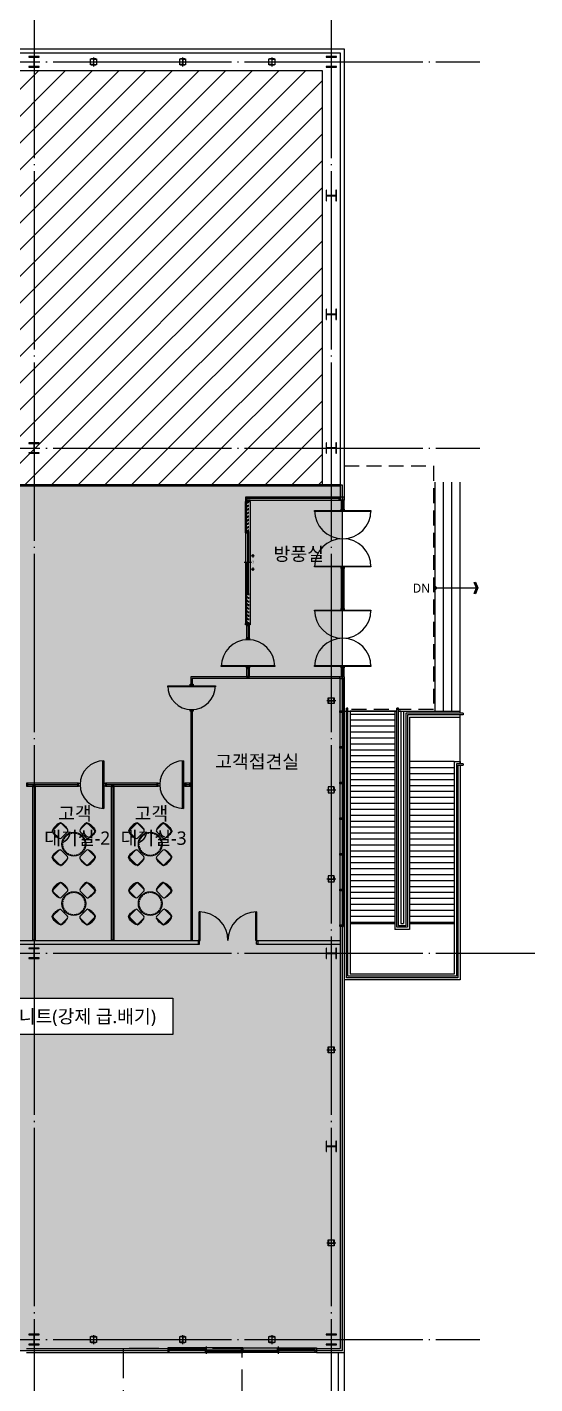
# Model space of a CAD drawing. Header units: millimetres. Extents: x -158894 to 483100, y 4200 to 114600.
# Drawn here: x 102269 to 119349, y 41408 to 87067 of the extents above; entities that cross this region are included whole.
import ezdxf
from ezdxf.enums import TextEntityAlignment as Align

# ---------------------------------------------------------------- set-up
doc = ezdxf.new("R2010")
doc.units = ezdxf.units.MM
doc.header["$LTSCALE"] = 200
for name, pattern in [('CEN-GAUN', [32.2, 30, -1, 0.2, -1]), ('DASH', [0.35, 0.25, -0.1]), ('HID2-GAUN', [3.75, 2.5, -1.25]), ('HIDDEN', [0.375, 0.25, -0.125]), ('HIDDENX2', [0.75, 0.5, -0.25]), ('XR-plan(생기품질센터)$0$A31-지상01층평면도$0$$0$HIDDEN', [2, 1, -1])]:
    doc.linetypes.add(name, pattern=pattern)
doc.layers.add('1.설비검토', color=3, linetype='Continuous', plot=False)
for name, color, linetype in [('BA', 9, 'Continuous'), ('CEN', 15, 'CEN-GAUN'), ('DOOR-OPEN', 9, 'Continuous'), ('ELE-6', 6, 'Continuous'), ('ETC', 8, 'Continuous'), ('FUR', 8, 'HIDDEN'), ('HAT', 8, 'Continuous'), ('HID', 7, 'HIDDENX2'), ('I-FUR-B', 6, 'Continuous'), ('RM', 8, 'Continuous')]:
    doc.layers.add(name, color=color, linetype=linetype)
doc.styles.add('XR-plan(생기품질센터)$0$A31-지상01층평면도$0$$0$GHS', font='')
doc.styles.add('스타일1', font='malgun.ttf')
doc.styles.get('XR-plan(생기품질센터)$0$A31-지상01층평면도$0$$0$GHS').set_extended_font_data('Dotum')
pattern_1 = [(0, (115135, 62350), (0, 200), [])]

# ---------------------------------------------------------------- blocks, each defined once
blk = doc.blocks.new('TABLE SET1')
at = {"color": 0, "lineweight": 0}
blk.add_circle((0, 0), 370, dxfattribs=at)
at = {"layer": 'I-FUR-B', "color": 0, "linetype": 'ByBlock'}
for p, q in [((-478, 681), (-690, 469)), ((-616, 592), (-591, 568)), ((-602, 606), (-577, 582)), ((-408, 681), (-217, 490)), ((408, 681), (217, 490)), ((478, 681), (690, 469)), ((602, 606), (577, 582)), ((616, 592), (591, 568)), ((-690, 398), (-499, 207)), ((-429, 207), (-217, 419)), ((429, 207), (217, 419)), ((690, 398), (499, 207)), ((-690, -398), (-499, -207)), ((-429, -207), (-217, -419)), ((429, -207), (217, -419)), ((690, -398), (499, -207)), ((-478, -681), (-690, -469)), ((-616, -592), (-591, -568)), ((-602, -606), (-577, -582)), ((-408, -681), (-217, -490)), ((408, -681), (217, -490)), ((478, -681), (690, -469)), ((602, -606), (577, -582)), ((616, -592), (591, -568))]:
    blk.add_line(p, q, dxfattribs=at)
blk.add_circle((0, 0), 400, dxfattribs=at)
for centre, radius, start, end in [((-655, 433), 50, 134.9985, 224.9985), ((-443, 645), 50, 44.9985, 134.9985), ((-442, 708), 7.5, 277.6425, 97.6425), ((-252, 454), 50, 314.9985, 44.9985), ((252, 454), 50, 135.0015, 225.0015), ((443, 645), 50, 45.0015, 135.0015), ((442, 708), 7.5, 82.3575, 262.3575), ((655, 433), 50, 315.0015, 45.0015), ((-718, 432), 7.5, 172.3545, 352.3545), ((-464, 242), 50, 224.9985, 314.9985), ((464, 242), 50, 225.0015, 315.0015), ((718, 432), 7.5, 187.6455, 7.6455), ((-718, -432), 7.5, 7.6455, 187.6455), ((-655, -433), 50, 135.0015, 225.0015), ((-464, -242), 50, 45.0015, 135.0015), ((-252, -454), 50, 315.0015, 45.0015), ((252, -454), 50, 134.9985, 224.9985), ((464, -242), 50, 44.9985, 134.9985), ((655, -433), 50, 314.9985, 44.9985), ((718, -432), 7.5, 352.3545, 172.3545), ((-443, -645), 50, 225.0015, 315.0015), ((-442, -708), 7.5, 262.3575, 82.3575), ((443, -645), 50, 224.9985, 314.9985), ((442, -708), 7.5, 97.6425, 277.6425)]:
    blk.add_arc(centre, radius, start, end, dxfattribs=at)
for centre, major_axis, ratio, start_param, end_param in [((-549, 539), (-163, -163), 0.434783, 3.659342, 5.765436), ((326, 601), (110, 112), 0.182269, 0, 3.141593), ((326, 601), (110, 112), 0.182269, 5.851094, 5.976716), ((-611, 317), (-112, 110), 0.182269, 0, 3.141593), ((-611, 317), (-112, 110), 0.182269, 5.851094, 5.976716), ((549, -539), (163, 163), 0.434783, 3.659342, 5.765436), ((611, -317), (112, -110), 0.182269, 0, 3.141593), ((611, -317), (112, -110), 0.182269, 5.851094, 5.976716), ((-326, -601), (-110, -112), 0.182269, 5.851094, 5.976716), ((-326, -601), (-110, -112), 0.182269, 0, 3.141593)]:
    blk.add_ellipse(centre, major_axis=major_axis, ratio=ratio, start_param=start_param, end_param=end_param, dxfattribs=at)
at = {"layer": 'I-FUR-B', "color": 0, "linetype": 'ByBlock', "extrusion": (0, 0, -1)}
for centre, major_axis, ratio, start_param, end_param in [((-326, 601), (-110, 112), 0.182269, 5.851094, 5.976716), ((-326, 601), (-110, 112), 0.182269, 0, 3.141593), ((549, 539), (163, -163), 0.434783, 3.659342, 5.765436), ((611, 317), (112, 110), 0.182269, 0, 3.141593), ((611, 317), (112, 110), 0.182269, 5.851094, 5.976716), ((-611, -317), (-112, -110), 0.182269, 0, 3.141593), ((-549, -539), (-163, 163), 0.434783, 3.659342, 5.765436), ((-611, -317), (-112, -110), 0.182269, 5.851094, 5.976716), ((326, -601), (110, -112), 0.182269, 0, 3.141593), ((326, -601), (110, -112), 0.182269, 5.851094, 5.976716)]:
    blk.add_ellipse(centre, major_axis=major_axis, ratio=ratio, start_param=start_param, end_param=end_param, dxfattribs=at)
at = {"layer": 'I-FUR-B', "color": 0, "linetype": 'ByBlock'}
for points, knots in [([(-441, 701), (-445, 700), (-449, 699), (-459, 697), (-464, 696), (-477, 691), (-486, 688), (-503, 679), (-512, 674), (-531, 663), (-540, 657), (-559, 644), (-568, 636), (-586, 621), (-595, 613), (-613, 596), (-621, 587), (-637, 569), (-645, 560), (-659, 541), (-666, 532), (-678, 513), (-683, 504), (-693, 486), (-697, 477), (-703, 460), (-706, 452), (-709, 440), (-710, 435), (-710, 431)], [3.659342, 3.659342, 3.659342, 3.659342, 3.76167, 3.76167, 3.863999, 3.863999, 4.027435, 4.027435, 4.190872, 4.190872, 4.354309, 4.354309, 4.517745, 4.517745, 4.681182, 4.681182, 4.844618, 4.844618, 5.008055, 5.008055, 5.171492, 5.171492, 5.334928, 5.334928, 5.498365, 5.498365, 5.661802, 5.661802, 5.765436, 5.765436, 5.765436, 5.765436]), ([(-422, 691), (-423, 693), (-424, 694), (-425, 698), (-426, 700), (-427, 703), (-427, 704), (-428, 705)], [5.7265501, 5.7265501, 5.7265501, 5.7265501, 5.8081109, 5.8081109, 5.9106349, 5.9106349, 5.9748515, 5.9748515, 5.9748515, 5.9748515]), ([(-428, 705), (-426, 704), (-425, 704), (-422, 703), (-421, 702), (-417, 700), (-415, 699), (-409, 696), (-404, 692), (-393, 685), (-387, 681), (-375, 671), (-369, 666), (-356, 655), (-349, 649), (-332, 633), (-322, 623), (-302, 603), (-292, 593), (-274, 572), (-266, 562), (-252, 545), (-247, 537), (-238, 525), (-235, 520), (-231, 513), (-229, 510), (-227, 505), (-226, 503), (-225, 500), (-225, 499), (-225, 498)], [0.308334, 0.308334, 0.308334, 0.308334, 0.393328, 0.393328, 0.478323, 0.478323, 0.563318, 0.563318, 0.749316, 0.749316, 0.935315, 0.935315, 1.121313, 1.121313, 1.307312, 1.307312, 1.582737, 1.582737, 1.858163, 1.858163, 2.133588, 2.133588, 2.361079, 2.361079, 2.537351, 2.537351, 2.666518, 2.666518, 2.769042, 2.769042, 2.833259, 2.833259, 2.833259, 2.833259]), ([(428, 705), (426, 704), (425, 704), (422, 703), (421, 702), (417, 700), (415, 699), (409, 696), (404, 692), (393, 685), (387, 681), (375, 671), (369, 666), (356, 655), (349, 649), (332, 633), (322, 623), (302, 603), (292, 593), (274, 572), (266, 562), (252, 545), (247, 537), (238, 525), (235, 520), (231, 513), (229, 510), (227, 505), (226, 503), (225, 500), (225, 499), (225, 498)], [0.308334, 0.308334, 0.308334, 0.308334, 0.393328, 0.393328, 0.478323, 0.478323, 0.563318, 0.563318, 0.749316, 0.749316, 0.935315, 0.935315, 1.121313, 1.121313, 1.307312, 1.307312, 1.582737, 1.582737, 1.858163, 1.858163, 2.133588, 2.133588, 2.361079, 2.361079, 2.537351, 2.537351, 2.666518, 2.666518, 2.769042, 2.769042, 2.833259, 2.833259, 2.833259, 2.833259]), ([(422, 691), (423, 693), (424, 694), (425, 698), (426, 700), (427, 703), (427, 704), (428, 705)], [5.7265501, 5.7265501, 5.7265501, 5.7265501, 5.8081109, 5.8081109, 5.9106349, 5.9106349, 5.9748515, 5.9748515, 5.9748515, 5.9748515]), ([(441, 701), (445, 700), (449, 699), (459, 697), (464, 696), (477, 691), (486, 688), (503, 679), (512, 674), (531, 663), (540, 657), (559, 644), (568, 636), (586, 621), (595, 613), (613, 596), (621, 587), (637, 569), (645, 560), (659, 541), (666, 532), (678, 513), (683, 504), (693, 486), (697, 477), (703, 460), (706, 452), (709, 440), (710, 435), (710, 431)], [3.659342, 3.659342, 3.659342, 3.659342, 3.76167, 3.76167, 3.863999, 3.863999, 4.027435, 4.027435, 4.190872, 4.190872, 4.354309, 4.354309, 4.517745, 4.517745, 4.681182, 4.681182, 4.844618, 4.844618, 5.008055, 5.008055, 5.171492, 5.171492, 5.334928, 5.334928, 5.498365, 5.498365, 5.661802, 5.661802, 5.765436, 5.765436, 5.765436, 5.765436]), ([(-714, 418), (-714, 417), (-713, 416), (-712, 413), (-712, 411), (-710, 408), (-709, 406), (-705, 399), (-702, 394), (-695, 384), (-691, 378), (-681, 366), (-676, 359), (-665, 346), (-659, 339), (-643, 322), (-633, 312), (-613, 292), (-602, 282), (-582, 264), (-572, 256), (-554, 242), (-547, 237), (-535, 229), (-530, 226), (-522, 221), (-519, 220), (-514, 218), (-512, 217), (-510, 216), (-509, 216), (-508, 215)], [0.308334, 0.308334, 0.308334, 0.308334, 0.393328, 0.393328, 0.478323, 0.478323, 0.563318, 0.563318, 0.749316, 0.749316, 0.935315, 0.935315, 1.121313, 1.121313, 1.307312, 1.307312, 1.582737, 1.582737, 1.858163, 1.858163, 2.133588, 2.133588, 2.361079, 2.361079, 2.537351, 2.537351, 2.666518, 2.666518, 2.769042, 2.769042, 2.833259, 2.833259, 2.833259, 2.833259]), ([(-700, 412), (-702, 413), (-704, 414), (-708, 416), (-710, 416), (-712, 417), (-713, 418), (-714, 418)], [5.7265501, 5.7265501, 5.7265501, 5.7265501, 5.8081109, 5.8081109, 5.9106349, 5.9106349, 5.9748515, 5.9748515, 5.9748515, 5.9748515]), ([(714, 418), (714, 417), (713, 416), (712, 413), (712, 411), (710, 408), (709, 406), (705, 399), (702, 394), (695, 384), (691, 378), (681, 366), (676, 359), (665, 346), (659, 339), (643, 322), (633, 312), (613, 292), (602, 282), (582, 264), (572, 256), (554, 242), (547, 237), (535, 229), (530, 226), (522, 221), (519, 220), (514, 218), (512, 217), (510, 216), (509, 216), (508, 215)], [0.308334, 0.308334, 0.308334, 0.308334, 0.393328, 0.393328, 0.478323, 0.478323, 0.563318, 0.563318, 0.749316, 0.749316, 0.935315, 0.935315, 1.121313, 1.121313, 1.307312, 1.307312, 1.582737, 1.582737, 1.858163, 1.858163, 2.133588, 2.133588, 2.361079, 2.361079, 2.537351, 2.537351, 2.666518, 2.666518, 2.769042, 2.769042, 2.833259, 2.833259, 2.833259, 2.833259]), ([(700, 412), (702, 413), (704, 414), (708, 416), (710, 416), (712, 417), (713, 418), (714, 418)], [5.7265501, 5.7265501, 5.7265501, 5.7265501, 5.8081109, 5.8081109, 5.9106349, 5.9106349, 5.9748515, 5.9748515, 5.9748515, 5.9748515]), ([(-714, -418), (-714, -417), (-713, -416), (-712, -413), (-712, -411), (-710, -408), (-709, -406), (-705, -399), (-702, -394), (-695, -384), (-691, -378), (-681, -366), (-676, -359), (-665, -346), (-659, -339), (-643, -322), (-633, -312), (-613, -292), (-602, -282), (-582, -264), (-572, -256), (-554, -242), (-547, -237), (-535, -229), (-530, -226), (-522, -221), (-519, -220), (-514, -218), (-512, -217), (-510, -216), (-509, -216), (-508, -215)], [0.308334, 0.308334, 0.308334, 0.308334, 0.393328, 0.393328, 0.478323, 0.478323, 0.563318, 0.563318, 0.749316, 0.749316, 0.935315, 0.935315, 1.121313, 1.121313, 1.307312, 1.307312, 1.582737, 1.582737, 1.858163, 1.858163, 2.133588, 2.133588, 2.361079, 2.361079, 2.537351, 2.537351, 2.666518, 2.666518, 2.769042, 2.769042, 2.833259, 2.833259, 2.833259, 2.833259]), ([(-700, -412), (-702, -413), (-704, -414), (-708, -416), (-710, -416), (-712, -417), (-713, -418), (-714, -418)], [5.7265501, 5.7265501, 5.7265501, 5.7265501, 5.8081109, 5.8081109, 5.9106349, 5.9106349, 5.9748515, 5.9748515, 5.9748515, 5.9748515]), ([(-441, -701), (-445, -700), (-449, -699), (-459, -697), (-464, -696), (-477, -691), (-486, -688), (-503, -679), (-512, -674), (-531, -663), (-540, -657), (-559, -644), (-568, -636), (-586, -621), (-595, -613), (-613, -596), (-621, -587), (-637, -569), (-645, -560), (-659, -541), (-666, -532), (-678, -513), (-683, -504), (-693, -486), (-697, -477), (-703, -460), (-706, -452), (-709, -440), (-710, -435), (-710, -431)], [3.659342, 3.659342, 3.659342, 3.659342, 3.76167, 3.76167, 3.863999, 3.863999, 4.027435, 4.027435, 4.190872, 4.190872, 4.354309, 4.354309, 4.517745, 4.517745, 4.681182, 4.681182, 4.844618, 4.844618, 5.008055, 5.008055, 5.171492, 5.171492, 5.334928, 5.334928, 5.498365, 5.498365, 5.661802, 5.661802, 5.765436, 5.765436, 5.765436, 5.765436]), ([(441, -701), (445, -700), (449, -699), (459, -697), (464, -696), (477, -691), (486, -688), (503, -679), (512, -674), (531, -663), (540, -657), (559, -644), (568, -636), (586, -621), (595, -613), (613, -596), (621, -587), (637, -569), (645, -560), (659, -541), (666, -532), (678, -513), (683, -504), (693, -486), (697, -477), (703, -460), (706, -452), (709, -440), (710, -435), (710, -431)], [3.659342, 3.659342, 3.659342, 3.659342, 3.76167, 3.76167, 3.863999, 3.863999, 4.027435, 4.027435, 4.190872, 4.190872, 4.354309, 4.354309, 4.517745, 4.517745, 4.681182, 4.681182, 4.844618, 4.844618, 5.008055, 5.008055, 5.171492, 5.171492, 5.334928, 5.334928, 5.498365, 5.498365, 5.661802, 5.661802, 5.765436, 5.765436, 5.765436, 5.765436]), ([(714, -418), (714, -417), (713, -416), (712, -413), (712, -411), (710, -408), (709, -406), (705, -399), (702, -394), (695, -384), (691, -378), (681, -366), (676, -359), (665, -346), (659, -339), (643, -322), (633, -312), (613, -292), (602, -282), (582, -264), (572, -256), (554, -242), (547, -237), (535, -229), (530, -226), (522, -221), (519, -220), (514, -218), (512, -217), (510, -216), (509, -216), (508, -215)], [0.308334, 0.308334, 0.308334, 0.308334, 0.393328, 0.393328, 0.478323, 0.478323, 0.563318, 0.563318, 0.749316, 0.749316, 0.935315, 0.935315, 1.121313, 1.121313, 1.307312, 1.307312, 1.582737, 1.582737, 1.858163, 1.858163, 2.133588, 2.133588, 2.361079, 2.361079, 2.537351, 2.537351, 2.666518, 2.666518, 2.769042, 2.769042, 2.833259, 2.833259, 2.833259, 2.833259]), ([(700, -412), (702, -413), (704, -414), (708, -416), (710, -416), (712, -417), (713, -418), (714, -418)], [5.7265501, 5.7265501, 5.7265501, 5.7265501, 5.8081109, 5.8081109, 5.9106349, 5.9106349, 5.9748515, 5.9748515, 5.9748515, 5.9748515]), ([(-428, -705), (-426, -704), (-425, -704), (-422, -703), (-421, -702), (-417, -700), (-415, -699), (-409, -696), (-404, -692), (-393, -685), (-387, -681), (-375, -671), (-369, -666), (-356, -655), (-349, -649), (-332, -633), (-322, -623), (-302, -603), (-292, -593), (-274, -572), (-266, -562), (-252, -545), (-247, -537), (-238, -525), (-235, -520), (-231, -513), (-229, -510), (-227, -505), (-226, -503), (-225, -500), (-225, -499), (-225, -498)], [0.308334, 0.308334, 0.308334, 0.308334, 0.393328, 0.393328, 0.478323, 0.478323, 0.563318, 0.563318, 0.749316, 0.749316, 0.935315, 0.935315, 1.121313, 1.121313, 1.307312, 1.307312, 1.582737, 1.582737, 1.858163, 1.858163, 2.133588, 2.133588, 2.361079, 2.361079, 2.537351, 2.537351, 2.666518, 2.666518, 2.769042, 2.769042, 2.833259, 2.833259, 2.833259, 2.833259]), ([(-422, -691), (-423, -693), (-424, -694), (-425, -698), (-426, -700), (-427, -703), (-427, -704), (-428, -705)], [5.7265501, 5.7265501, 5.7265501, 5.7265501, 5.8081109, 5.8081109, 5.9106349, 5.9106349, 5.9748515, 5.9748515, 5.9748515, 5.9748515]), ([(428, -705), (426, -704), (425, -704), (422, -703), (421, -702), (417, -700), (415, -699), (409, -696), (404, -692), (393, -685), (387, -681), (375, -671), (369, -666), (356, -655), (349, -649), (332, -633), (322, -623), (302, -603), (292, -593), (274, -572), (266, -562), (252, -545), (247, -537), (238, -525), (235, -520), (231, -513), (229, -510), (227, -505), (226, -503), (225, -500), (225, -499), (225, -498)], [0.308334, 0.308334, 0.308334, 0.308334, 0.393328, 0.393328, 0.478323, 0.478323, 0.563318, 0.563318, 0.749316, 0.749316, 0.935315, 0.935315, 1.121313, 1.121313, 1.307312, 1.307312, 1.582737, 1.582737, 1.858163, 1.858163, 2.133588, 2.133588, 2.361079, 2.361079, 2.537351, 2.537351, 2.666518, 2.666518, 2.769042, 2.769042, 2.833259, 2.833259, 2.833259, 2.833259]), ([(422, -691), (423, -693), (424, -694), (425, -698), (426, -700), (427, -703), (427, -704), (428, -705)], [5.7265501, 5.7265501, 5.7265501, 5.7265501, 5.8081109, 5.8081109, 5.9106349, 5.9106349, 5.9748515, 5.9748515, 5.9748515, 5.9748515])]:
    blk.add_open_spline(points, degree=3, knots=knots, dxfattribs=at)
for points in [[(-225, 498), (-225, 498), (-225, 498), (-225, 498)], [(225, 498), (225, 498), (225, 498), (225, 498)], [(-508, 215), (-508, 215), (-508, 215), (-508, 216)], [(508, 215), (508, 215), (508, 215), (508, 216)], [(-508, -215), (-508, -215), (-508, -215), (-508, -216)], [(508, -215), (508, -215), (508, -215), (508, -216)], [(-225, -498), (-225, -498), (-225, -498), (-225, -498)], [(225, -498), (225, -498), (225, -498), (225, -498)]]:
    blk.add_open_spline(points, degree=3, dxfattribs=at)
blk = doc.blocks.new('*U20')
for p, q in [((59, 185), (0, 185)), ((59, 9), (0, 9)), ((72, 172), (72, 22)), ((78, 172), (78, 22)), ((91, 185), (150, 185)), ((91, 9), (150, 9))]:
    blk.add_line(p, q)
for points in [[(150, 185), (150, 194), (0, 194), (0, 185)], [(0, 9), (0, 0), (150, 0), (150, 9)]]:
    blk.add_lwpolyline(points)
for centre, start, end in [((59, 172), 0, 90), ((59, 22), 270, 0), ((91, 172), 90, 180), ((91, 22), 180, 270)]:
    blk.add_arc(centre, 13, start, end)
blk = doc.blocks.new('WC1A')
at = {"layer": 'BA'}
blk.add_lwpolyline([(556300, 96403), (556500, 96403), (556500, 96203), (556300, 96203)], close=True, dxfattribs=at)
at = {"layer": 'CEN'}
blk.add_line((556400, 96450), (556400, 96150), dxfattribs=at)
at = {"layer": 'BA'}
blk.add_blockref('*U20', (556325, 96206), dxfattribs=at)
blk = doc.blocks.new('G$C3A1C6C8A')
at = {"layer": 'HAT'}
h = blk.add_hatch(dxfattribs=at)
h.set_pattern_fill('ANSI31', color=256, scale=200)
h.set_pattern_definition([(45, (-76200, -72600), (-449.0128, 449.0128), [])])
h.paths.add_polyline_path([(0, 0), (15000, 0), (15000, -925), (36000, -925), (36000, 13000), (0, 13000)])

msp = doc.modelspace()

# ---------------------------------------------------------------- hatches: boundary and pattern name
at = {"layer": '1.설비검토', "transparency": 33554687}
h = msp.add_hatch(color=131, dxfattribs=at)
h.dxf.hatch_style = 1
h.paths.add_polyline_path([(91133.6, 65568.6), (98091.9, 65568.6), (98091.9, 61601.6), (99844.1, 61601.6), (99844.1, 56251.8), (97568, 56251.8), (97568, 61601.6), (91147.2, 61601.6), (91147.2, 56272.3), (85285.1, 56272.3), (85285.1, 42525.1), (112881.5, 42525.1), (112881.5, 71650.1), (91133.6, 71649.2)])
h.paths.add_polyline_path([(107171.9, 54383.9), (107171.9, 53163.1), (99724.4, 53163.1), (99724.4, 54383.9)], flags=16)
at = {"layer": 'HAT'}
h = msp.add_hatch(dxfattribs=at)
h.set_pattern_fill('_USER', color=256, scale=200, pattern_type=0)
h.set_pattern_definition(pattern_1)
h.paths.add_polyline_path([(114635, 56900), (114635, 64050), (113135, 64050), (113135, 56900)])
h = msp.add_hatch(dxfattribs=at)
h.set_pattern_fill('_USER', color=256, scale=200, pattern_type=0)
h.set_pattern_definition(pattern_1)
h.paths.add_polyline_path([(116635, 56900), (116635, 62350), (115135, 62350), (115135, 56900)])

# ---------------------------------------------------------------- linework, layer by layer
at = {"layer": '1.설비검토'}
msp.add_lwpolyline([(91133.6, 71649.2), (91133.6, 65568.6), (98091.9, 65568.6), (98091.9, 61670), (98091.9, 61601.6), (91147.2, 61601.6), (91147.2, 56272.3), (85285.1, 56272.3), (85285.1, 42525.1), (112881.5, 42525.1), (112881.5, 71650.1)], close=True, dxfattribs=at)
at = {"layer": '1.설비검토', "color": 0}
msp.add_lwpolyline([(99724.4, 54383.9), (107171.9, 54383.9), (107171.9, 53163.1), (99724.4, 53163.1)], close=True, dxfattribs=at)
at = {"layer": 'BA'}
for p, q in [((58870, 86335), (112935, 86335)), ((112935, 86335), (112935, 71150)), ((58855, 86200), (112800, 86200)), ((112800, 86200), (112800, 71150)), ((115995, 64050), (115995, 71750)), ((116275, 64050), (116275, 71750)), ((116555, 64050), (116555, 71750)), ((116835, 64050), (116835, 71750)), ((109646.5, 71250), (109646.5, 71150)), ((112770, 71150), (112770, 71250)), ((109616.5, 70095), (109616.5, 71105)), ((109641.5, 70095), (109641.5, 71105)), ((112770, 71200), (109646.5, 71200)), ((109651.5, 70095), (109651.5, 71105)), ((109766.5, 71105), (109766.5, 66995)), ((112935, 71120), (112835, 71120)), ((112835, 70880), (112935, 70880)), ((112885, 70880), (112885, 71120)), ((109641.5, 70095), (109616.5, 70095)), ((109616.5, 70050), (109616.5, 70095)), ((109616.5, 70050), (109676.5, 70050)), ((109616.5, 70050), (109616.5, 68050)), ((109626.5, 69050), (109626.5, 70050)), ((109641.5, 70080), (109641.5, 70095)), ((109651.5, 70080), (109641.5, 70080)), ((109676.5, 70095), (109651.5, 70095)), ((109651.5, 70080), (109651.5, 70095)), ((109676.5, 70050), (109676.5, 70095)), ((109682.5, 70095), (109682.5, 69050)), ((109682.5, 70095), (109714.5, 70095)), ((109714.5, 70095), (109714.5, 69050)), ((109816.5, 69050), (109566.5, 69050)), ((109626.5, 69050), (109626.5, 68050)), ((109714.5, 69050), (109682.5, 69050)), ((112935, 68820), (112835, 68820)), ((112885, 67530), (112885, 68820)), ((109616.5, 68050), (109676.5, 68050)), ((109616.5, 68050), (109616.5, 68005)), ((109676.5, 68050), (109676.5, 68005)), ((115995, 68195), (117428.3, 68192.9)), ((109641.5, 68005), (109616.5, 68005)), ((109616.5, 68005), (109616.5, 66995)), ((109651.5, 68020), (109641.5, 68020)), ((109641.5, 68020), (109641.5, 68005)), ((109641.5, 68005), (109641.5, 66995)), ((109651.5, 68020), (109651.5, 68005)), ((109676.5, 68005), (109651.5, 68005)), ((109651.5, 68005), (109651.5, 66995)), ((112835, 67530), (112935, 67530)), ((109750, 66920), (109650, 66920)), ((109700, 66920), (109700, 66530)), ((109650, 66530), (109750, 66530)), ((109750, 65470), (109650, 65470)), ((109700, 65470), (109700, 65230)), ((112935, 65470), (112835, 65470)), ((112885, 65230), (112885, 65470)), ((109650, 65230), (109750, 65230)), ((112835, 65230), (112935, 65230)), ((112891, 64030), (112915, 64030)), ((112915, 64060), (112915, 64000)), ((112935, 64060), (112915, 64060)), ((112915, 64000), (112935, 64000)), ((112935, 64060), (112935, 64000)), ((112935, 64050), (114010, 64050)), ((112935, 64050), (112935, 55000)), ((113060, 64150), (113010, 64150)), ((113060, 64050), (114710, 64050)), ((113060, 64050), (114710, 64050)), ((113135, 64050), (113135, 55200)), ((114635, 64050), (114635, 56700)), ((114760, 64050), (116835, 64050)), ((114760, 64050), (116835, 64050)), ((114835, 64050), (114835, 56900)), ((114935, 64050), (114935, 56900)), ((116835, 63975), (116835, 64050)), ((116835, 62275), (116835, 63925)), ((115135, 63850), (115135, 56700)), ((115135, 63850), (116835, 63850)), ((112891, 62830), (112915, 62830)), ((112915, 62860), (112915, 62800)), ((112935, 62860), (112915, 62860)), ((112915, 62800), (112935, 62800)), ((112935, 62860), (112935, 62800)), ((116635, 62350), (116635, 55200)), ((116635, 62350), (116835, 62350)), ((116760, 62225), (116935, 62225)), ((116835, 62350), (116835, 62275)), ((116835, 62225), (116835, 55000)), ((116935, 62275), (116935, 62225)), ((112915, 61660), (112915, 61600)), ((112935, 61660), (112915, 61660)), ((112935, 61660), (112935, 61600)), ((102280, 61625), (102280, 61525)), ((102280, 61575), (103970, 61575)), ((102550, 61495), (102450, 61495)), ((102500, 61495), (102500, 56355)), ((103970, 61525), (103970, 61625)), ((104930, 61625), (104930, 61525)), ((104930, 61575), (106648.4, 61575)), ((105200, 61495), (105100, 61495)), ((105150, 61495), (105150, 56355)), ((106648.4, 61525), (106648.4, 61625)), ((107608.4, 61625), (107608.4, 61525)), ((107608.4, 61575), (107745, 61575)), ((107745, 61525), (107745, 61625)), ((112891, 61630), (112915, 61630)), ((112915, 61600), (112935, 61600)), ((112891, 60430), (112915, 60430)), ((112915, 60460), (112915, 60400)), ((112935, 60460), (112915, 60460)), ((112915, 60400), (112935, 60400)), ((112935, 60460), (112935, 60400)), ((112891, 59230), (112915, 59230)), ((112915, 59260), (112915, 59200)), ((112935, 59260), (112915, 59260)), ((112915, 59200), (112935, 59200)), ((112935, 59260), (112935, 59200)), ((112891, 58030), (112915, 58030)), ((112915, 58060), (112915, 58000)), ((112935, 58060), (112915, 58060)), ((112915, 58000), (112935, 58000)), ((112935, 58060), (112935, 58000)), ((108055, 56325), (108055, 57295)), ((109995, 56325), (109995, 57295)), ((112800, 56800), (112800, 42600)), ((112891, 56830), (112915, 56830)), ((112915, 56860), (112915, 56800)), ((112935, 56860), (112915, 56860)), ((112915, 56800), (112935, 56800)), ((112935, 56860), (112935, 56800)), ((114635, 56900), (113135, 56900)), ((115135, 56700), (114635, 56700)), ((114835, 56900), (114935, 56900)), ((116635, 56900), (115135, 56900)), ((85325, 56200), (108070, 56200)), ((99900, 56325), (108055, 56325)), ((102450, 56355), (102550, 56355)), ((105100, 56355), (105200, 56355)), ((109980, 56200), (112800, 56200)), ((109995, 56325), (112800, 56325)), ((112935, 55720), (112935, 42465)), ((116835, 55000), (112935, 55000)), ((116635, 55200), (113135, 55200)), ((102250, 42600), (107000, 42600)), ((102250, 42465), (107000, 42465)), ((107000, 42615, 1), (107000, 42465, 1)), ((107045, 42615, 1), (107000, 42615, 1)), ((107000, 42465, 1), (107045, 42465, 1)), ((107045, 42465, 1), (107045, 42615, 1)), ((108287.5, 42665, 1), (108287.5, 42415, 1)), ((109522.5, 42615, 1), (109477.5, 42615, 1)), ((109477.5, 42615, 1), (109477.5, 42465, 1)), ((109477.5, 42615, 1), (109522.5, 42615, 1)), ((109477.5, 42465, 1), (109477.5, 42615, 1)), ((109477.5, 42465, 1), (109522.5, 42465, 1)), ((109522.5, 42465, 1), (109477.5, 42465, 1)), ((109522.5, 42465, 1), (109522.5, 42615, 1)), ((109522.5, 42615, 1), (109522.5, 42465, 1)), ((110712.5, 42665, 1), (110712.5, 42415, 1)), ((111955, 42615, 1), (112000, 42615, 1)), ((111955, 42465, 1), (111955, 42615, 1)), ((112000, 42465, 1), (111955, 42465, 1)), ((112000, 42615, 1), (112000, 42465, 1)), ((112000, 42600), (112800, 42600)), ((112000, 42465), (112935, 42465))]:
    msp.add_line(p, q, dxfattribs=at)
at = {"layer": 'BA', "linetype": 'Continuous'}
for p, q in [((112785, 65140), (112785, 56860)), ((112935, 65140), (112935, 56860))]:
    msp.add_line(p, q, dxfattribs=at)
at = {"layer": 'BA', "linetype": 'Continuous', "ltscale": 2}
for p, q in [((112891, 56800), (112891, 65140)), ((112915, 56800), (112915, 65140))]:
    msp.add_line(p, q, dxfattribs=at)
at = {"layer": 'BA', "ltscale": 12}
for p, q in [((109477.5, 42615, 1), (107045, 42615, 1)), ((109477.5, 42540, 1), (107045, 42540, 1)), ((107045, 42465, 1), (109477.5, 42465, 1)), ((107092.5, 42595, 1), (108267.5, 42595, 1)), ((108267.5, 42555, 1), (107092.5, 42555, 1)), ((109437.5, 42525, 1), (108307.5, 42525, 1)), ((109437.5, 42485, 1), (108307.5, 42485, 1)), ((109562.5, 42525, 1), (110692.5, 42525, 1)), ((109562.5, 42485, 1), (110692.5, 42485, 1)), ((111907.5, 42595, 1), (110732.5, 42595, 1)), ((110732.5, 42555, 1), (111907.5, 42555, 1))]:
    msp.add_line(p, q, dxfattribs=at)
at = {"layer": 'BA', "color": 8, "ltscale": 12}
for p, q in [((109522.5, 42615, 1), (111955, 42615, 1)), ((109522.5, 42540, 1), (111955, 42540, 1)), ((111955, 42465, 1), (109522.5, 42465, 1))]:
    msp.add_line(p, q, dxfattribs=at)
at = {"layer": 'BA'}
for points in [[(102325, 85725), (102675, 85725), (102675, 85744), (102525.2, 85744, -0.4142136), (102506, 85763.3), (102506, 86036.8, -0.4142136), (102525.2, 86056), (102675, 86056), (102675, 86075), (102325, 86075), (102325, 86056), (102474.7, 86056, -0.4142136), (102494, 86036.8), (102494, 85763.3, -0.4142136), (102474.7, 85744), (102325, 85744)], [(112325, 85725), (112675, 85725), (112675, 85744), (112525.3, 85744, -0.4142136), (112506, 85763.3), (112506, 86036.8, -0.4142136), (112525.3, 86056), (112675, 86056), (112675, 86075), (112325, 86075), (112325, 86056), (112474.8, 86056, -0.4142136), (112494, 86036.8), (112494, 85763.3, -0.4142136), (112474.8, 85744), (112325, 85744)], [(112675, 81225), (112675, 81575), (112656, 81575), (112656, 81425.3, -0.4142136), (112636.8, 81406), (112363.3, 81406, -0.4142136), (112344, 81425.3), (112344, 81575), (112325, 81575), (112325, 81225), (112344, 81225), (112344, 81374.8, -0.4142136), (112363.3, 81394), (112636.8, 81394, -0.4142136), (112656, 81374.8), (112656, 81225)], [(112675, 77225), (112675, 77575), (112656, 77575), (112656, 77425.3, -0.4142136), (112636.8, 77406), (112363.3, 77406, -0.4142136), (112344, 77425.3), (112344, 77575), (112325, 77575), (112325, 77225), (112344, 77225), (112344, 77374.8, -0.4142136), (112363.3, 77394), (112636.8, 77394, -0.4142136), (112656, 77374.8), (112656, 77225)], [(102325, 72725), (102675, 72725), (102675, 72744), (102525.2, 72744, -0.4142136), (102506, 72763.3), (102506, 73036.8, -0.4142136), (102525.2, 73056), (102675, 73056), (102675, 73075), (102325, 73075), (102325, 73056), (102474.7, 73056, -0.4142136), (102494, 73036.8), (102494, 72763.3, -0.4142136), (102474.7, 72744), (102325, 72744)], [(112675, 72725), (112675, 73075), (112656, 73075), (112656, 72925.3, -0.4142136), (112636.8, 72906), (112363.3, 72906, -0.4142136), (112344, 72925.3), (112344, 73075), (112325, 73075), (112325, 72725), (112344, 72725), (112344, 72874.8, -0.4142136), (112363.3, 72894), (112636.8, 72894, -0.4142136), (112656, 72874.8), (112656, 72725)], [(102325, 55725), (102675, 55725), (102675, 55744), (102525.2, 55744, -0.4142136), (102506, 55763.3), (102506, 56036.8, -0.4142136), (102525.2, 56056), (102675, 56056), (102675, 56075), (102325, 56075), (102325, 56056), (102474.7, 56056, -0.4142136), (102494, 56036.8), (102494, 55763.3, -0.4142136), (102474.7, 55744), (102325, 55744)], [(112675, 55725), (112675, 56075), (112656, 56075), (112656, 55925.3, -0.4142136), (112636.8, 55906), (112363.3, 55906, -0.4142136), (112344, 55925.3), (112344, 56075), (112325, 56075), (112325, 55725), (112344, 55725), (112344, 55874.8, -0.4142136), (112363.3, 55894), (112636.8, 55894, -0.4142136), (112656, 55874.8), (112656, 55725)], [(112675, 49225), (112675, 49575), (112656, 49575), (112656, 49425.3, -0.4142136), (112636.8, 49406), (112363.3, 49406, -0.4142136), (112344, 49425.3), (112344, 49575), (112325, 49575), (112325, 49225), (112344, 49225), (112344, 49374.8, -0.4142136), (112363.3, 49394), (112636.8, 49394, -0.4142136), (112656, 49374.8), (112656, 49225)], [(102325, 42725), (102675, 42725), (102675, 42744), (102525.2, 42744, -0.4142136), (102506, 42763.3), (102506, 43036.8, -0.4142136), (102525.2, 43056), (102675, 43056), (102675, 43075), (102325, 43075), (102325, 43056), (102474.7, 43056, -0.4142136), (102494, 43036.8), (102494, 42763.3, -0.4142136), (102474.7, 42744), (102325, 42744)], [(112325, 42725), (112675, 42725), (112675, 42744), (112525.3, 42744, -0.4142136), (112506, 42763.3), (112506, 43036.8, -0.4142136), (112525.3, 43056), (112675, 43056), (112675, 43075), (112325, 43075), (112325, 43056), (112474.8, 43056, -0.4142136), (112494, 43036.8), (112494, 42763.3, -0.4142136), (112474.8, 42744), (112325, 42744)]]:
    msp.add_lwpolyline(points, format="xyb", close=True, dxfattribs=at)
for points in [[(91200, 71675), (112200, 71675), (112200, 85600), (76200, 85600), (76200, 72600)], [(91200, 71675), (112800, 71675)], [(91200, 71625), (112800, 71625)], [(109616.5, 71250), (109616.5, 71150), (112800, 71150), (112800, 71250), (109616.5, 71250)], [(112935, 71150), (112835, 71150), (112835, 70850), (112935, 70850), (112935, 71150)], [(109682.5, 68005), (109682.5, 69050)], [(109714.5, 68005), (109714.5, 69050)], [(112935, 68850), (112835, 68850), (112835, 67500), (112935, 67500), (112935, 68850)], [(109682.5, 68005), (109714.5, 68005)], [(109650, 66500), (109750, 66500), (109750, 66950), (109650, 66950), (109650, 66500)], [(109650, 65200), (109750, 65200), (109750, 65500), (109650, 65500), (109650, 65200)], [(112935, 65500), (112835, 65500), (112835, 65200), (112935, 65200), (112935, 65500)], [(112800, 65200), (107775, 65200), (107775, 64950)], [(112785, 65150), (107825, 65150), (107825, 65150)], [(107825, 65150), (107825, 64950)], [(107775, 64050), (107775, 56325)], [(107825, 64050), (107825, 56325)], [(116760, 62225), (116760, 62225), (116760, 55075), (113010, 55075), (113010, 64150)], [(116935, 62275), (116710, 62275), (116710, 55125), (113060, 55125), (113060, 64150)], [(114710, 64050), (113135, 64050)], [(116935, 63925), (115060, 63925), (115060, 56775), (114710, 56775), (114710, 64150)], [(114760, 64150), (114710, 64150)], [(116935, 63975), (115010, 63975), (115010, 56825), (114760, 56825), (114760, 64150)], [(114835, 64050), (114760, 64050)], [(116935, 63975), (116935, 63925)], [(116635, 62350), (115135, 62350)], [(104000, 61525), (104000, 61625), (102250, 61625), (102250, 61525), (104000, 61525)], [(102450, 56325), (102550, 56325), (102550, 61525), (102450, 61525), (102450, 56325)], [(106678.4, 61525), (106678.4, 61625), (104900, 61625), (104900, 61525), (106678.4, 61525)], [(105100, 56325), (105200, 56325), (105200, 61525), (105100, 61525), (105100, 56325)], [(107775, 61525), (107775, 61625), (107578.4, 61625), (107578.4, 61525), (107775, 61525)], [(108055, 56325), (108090, 56325), (108090, 57295), (108055, 57295)], [(109995, 56325), (109960, 56325), (109960, 57295), (109995, 57295)], [(113135, 56900), (114635, 56900)], [(115135, 56900), (116635, 56900)], [(108025, 56200), (108070, 56200), (108070, 56200), (108070, 56200), (108070, 56295), (108055, 56295), (108055, 56325), (108025, 56325), (108025, 56200)], [(110025, 56200), (109980, 56200), (109980, 56200), (109980, 56200), (109980, 56295), (109995, 56295), (109995, 56325), (110025, 56325), (110025, 56200)], [(112735, 42465), (112735, 40544.7)], [(112935, 42465), (112935, 40836.2)]]:
    msp.add_lwpolyline(points, dxfattribs=at)
for points in [[(112800, 71150), (112935, 71150), (112935, 71250), (112800, 71250)], [(109616.5, 71150), (109616.5, 71105), (109641.5, 71105), (109641.5, 71120), (109651.5, 71120), (109651.5, 71105), (109766.5, 71105), (109766.5, 71150)], [(113835, 70800), (113835, 70770), (111935, 70770), (111935, 70800)], [(112835, 70800), (112835, 70850), (112935, 70850), (112935, 70800)], [(109866.5, 69315.7), (109821.5, 69270.7), (109842.7, 69270.7), (109859, 69287), (109859, 69225.7), (109874, 69225.7), (109874, 69287), (109890.3, 69270.7), (109911.5, 69270.7)], [(109842.7, 68829.3), (109821.5, 68829.3), (109866.5, 68784.3), (109911.5, 68829.3), (109890.3, 68829.3), (109874, 68813), (109874, 68874.3), (109859, 68874.3), (109859, 68813)], [(113835, 68930), (113835, 68900), (111935, 68900), (111935, 68930)], [(112835, 68850), (112835, 68900), (112935, 68900), (112935, 68850)], [(117348.3, 67992.9), (117311.2, 68007.8), (117385.3, 68192.9), (117311.2, 68378), (117348.3, 68392.9), (117428.3, 68192.9)], [(113835, 67450), (113835, 67420), (111935, 67420), (111935, 67450)], [(112835, 67450), (112835, 67500), (112935, 67500), (112935, 67450)], [(109616.5, 66950), (109616.5, 66995), (109641.5, 66995), (109641.5, 66980), (109651.5, 66980), (109651.5, 66995), (109766.5, 66995), (109766.5, 66950)], [(109650, 66450), (109650, 66500), (109750, 66500), (109750, 66450)], [(110600, 65580), (110600, 65550), (108800, 65550), (108800, 65580)], [(109650, 65500), (109650, 65550), (109750, 65550), (109750, 65500)], [(113835, 65580), (113835, 65550), (111935, 65550), (111935, 65580)], [(112835, 65500), (112835, 65550), (112935, 65550), (112935, 65500)], [(107000, 64870), (107000, 64900), (108600, 64900), (108600, 64870)], [(107850, 64950), (107850, 64900), (107750, 64900), (107750, 64950)], [(112785, 65200), (112935, 65200), (112935, 65140), (112785, 65140)], [(107850, 64100), (107850, 64050), (107750, 64050), (107750, 64100)], [(112785, 64000), (112785, 64060), (112891, 64060), (112891, 64000)], [(112785, 62800), (112785, 62860), (112891, 62860), (112891, 62800)], [(104820, 62375), (104850, 62375), (104850, 60775), (104820, 60775)], [(107498.4, 62375), (107528.4, 62375), (107528.4, 60775), (107498.4, 60775)], [(112785, 61600), (112785, 61660), (112891, 61660), (112891, 61600)], [(104050, 61525), (104000, 61525), (104000, 61625), (104050, 61625)], [(104900, 61525), (104850, 61525), (104850, 61625), (104900, 61625)], [(106728.4, 61525), (106678.4, 61525), (106678.4, 61625), (106728.4, 61625)], [(107578.4, 61525), (107528.4, 61525), (107528.4, 61625), (107578.4, 61625)], [(112785, 60400), (112785, 60460), (112891, 60460), (112891, 60400)], [(112785, 59200), (112785, 59260), (112891, 59260), (112891, 59200)], [(112785, 58000), (112785, 58060), (112891, 58060), (112891, 58000)], [(112785, 56800), (112785, 56860), (112891, 56860), (112891, 56800)]]:
    msp.add_lwpolyline(points, close=True, dxfattribs=at)
at = {"layer": 'BA', "linetype": 'XR-plan(생기품질센터)$0$A31-지상01층평면도$0$$0$HIDDEN', "ltscale": 0.3}
for points in [[(109714.5, 70095), (109714.5, 71095), (109682.5, 71095), (109682.5, 70095)], [(109714.5, 68005), (109714.5, 67005), (109682.5, 67005), (109682.5, 68005)]]:
    msp.add_lwpolyline(points, dxfattribs=at)
at = {"layer": 'BA', "const_width": 66.7}
msp.add_lwpolyline([(115995, 68224.2, 1), (115995, 68157.5, 1)], format="xyb", close=True, dxfattribs=at)
at = {"layer": 'BA', "elevation": 1}
for points in [[(107092.5, 42595), (107092.5, 42579.5), (107075, 42579.5), (107075, 42570.5), (107092.5, 42570.5), (107092.5, 42555), (107045, 42555), (107045, 42595), (107092.5, 42595)], [(108267.5, 42595), (108267.5, 42579.5), (108277.5, 42579.5), (108277.5, 42570.5), (108267.5, 42570.5), (108267.5, 42555), (108307.5, 42555), (108307.5, 42595), (108267.5, 42595)], [(108307.5, 42525), (108307.5, 42509.5), (108297.5, 42509.5), (108297.5, 42500.5), (108307.5, 42500.5), (108307.5, 42485), (108267.5, 42485), (108267.5, 42525), (108307.5, 42525)], [(109437.5, 42525), (109437.5, 42509.5), (109447.5, 42509.5), (109447.5, 42500.5), (109437.5, 42500.5), (109437.5, 42485), (109477.5, 42485), (109477.5, 42525), (109437.5, 42525)], [(109562.5, 42525), (109562.5, 42509.5), (109552.5, 42509.5), (109552.5, 42500.5), (109562.5, 42500.5), (109562.5, 42485), (109522.5, 42485), (109522.5, 42525), (109562.5, 42525)], [(110732.5, 42595), (110732.5, 42579.5), (110722.5, 42579.5), (110722.5, 42570.5), (110732.5, 42570.5), (110732.5, 42555), (110692.5, 42555), (110692.5, 42595), (110732.5, 42595)], [(110692.5, 42525), (110692.5, 42509.5), (110702.5, 42509.5), (110702.5, 42500.5), (110692.5, 42500.5), (110692.5, 42485), (110732.5, 42485), (110732.5, 42525), (110692.5, 42525)], [(111907.5, 42595), (111907.5, 42579.5), (111925, 42579.5), (111925, 42570.5), (111907.5, 42570.5), (111907.5, 42555), (111955, 42555), (111955, 42595), (111907.5, 42595)]]:
    msp.add_lwpolyline(points, close=True, dxfattribs=at)
at = {"layer": 'BA', "ltscale": 12, "elevation": 1}
for points in [[(107084.5, 42577.5), (108275.5, 42577.5), (108275.5, 42572.5), (107084.5, 42572.5)], [(108299.5, 42507.5), (109445.5, 42507.5), (109445.5, 42502.5), (108299.5, 42502.5)], [(110700.5, 42507.5), (109554.5, 42507.5), (109554.5, 42502.5), (110700.5, 42502.5)], [(111915.5, 42577.5), (110724.5, 42577.5), (110724.5, 42572.5), (111915.5, 42572.5)]]:
    msp.add_lwpolyline(points, close=True, dxfattribs=at)
at = {"layer": 'BA'}
for centre, start, end in [((107092.5, 42578.5, 1), 90, 270), ((107092.5, 42571.5, 1), 90, 270), ((108267.5, 42578.5, 1), 270, 90), ((108267.5, 42571.5, 1), 270, 90), ((108307.5, 42508.5, 1), 90, 270), ((108307.5, 42501.5, 1), 90, 270), ((109437.5, 42508.5, 1), 270, 90), ((109437.5, 42501.5, 1), 270, 90), ((109562.5, 42508.5, 1), 90, 270), ((109562.5, 42501.5, 1), 90, 270), ((110692.5, 42508.5, 1), 270, 90), ((110692.5, 42501.5, 1), 270, 90), ((110732.5, 42578.5, 1), 90, 270), ((110732.5, 42571.5, 1), 90, 270), ((111907.5, 42578.5, 1), 270, 90), ((111907.5, 42571.5, 1), 270, 90)]:
    msp.add_arc(centre, 1, start, end, dxfattribs=at)
for points in [[(117348.3, 68392.9), (117311.2, 68378), (117428.3, 68192.9), (117385.3, 68192.9)], [(117428.3, 68192.9), (117385.3, 68192.9), (117348.3, 67992.9), (117311.2, 68007.8)]]:
    msp.add_solid(points, dxfattribs=at)
at = {"layer": 'CEN'}
for p, q in [((102500, 95100), (102500, 32900)), ((112500, 95100), (112500, 32900)), ((32300, 85900), (117500, 85900)), ((32300, 72900), (117500, 72900)), ((32300, 55900), (119349.3, 55900)), ((32300, 42900), (117500, 42900))]:
    msp.add_line(p, q, dxfattribs=at)
at = {"layer": 'DOOR-OPEN', "color": 9}
for centre, radius, start, end in [((112885, 70800), 950, 180, 0), ((112885, 68900), 950, 0, 180), ((112885, 67450), 950, 180, 0), ((109700, 65550), 900, 0, 180), ((112885, 65550), 950, 0, 180), ((107800, 64900), 800, 180, 0), ((104850, 61575), 800, 90, 270), ((107528.4, 61575), 800, 90, 270), ((108055, 56325), 970, 0, 90), ((109995, 56325), 970, 90, 180)]:
    msp.add_arc(centre, radius, start, end, dxfattribs=at)
at = {"layer": 'ELE-6'}
msp.add_line((112800, 65200), (112935, 65200), dxfattribs=at)
at = {"layer": 'ETC', "linetype": 'DASH', "ltscale": 20}
msp.add_lwpolyline([(109500, 11490), (109500, 42600), (105500, 42600), (105500, 11590)], dxfattribs=at)
at = {"layer": 'HID', "linetype": 'HID2-GAUN'}
msp.add_lwpolyline([(112935, 72300), (115935, 72300), (115935, 64100), (112915, 64100)], dxfattribs=at)

# ---------------------------------------------------------------- block references
at = {"layer": 'BA'}
for name, p in [('WC1A', (-451900, -10403)), ('WC1A', (-448900, -10403)), ('WC1A', (-445900, -10403)), ('G$C3A1C6C8A', (76200, 72600)), ('WC1A', (-451900, -53403)), ('WC1A', (-448900, -53403)), ('WC1A', (-445900, -53403))]:
    msp.add_blockref(name, p, dxfattribs=at)
at = {"layer": 'BA', "rotation": 90}
for p in [(208803, -492000), (208803, -503750), (208803, -510250)]:
    msp.add_blockref('WC1A', p, dxfattribs=at)
at = {"layer": 'BA', "xscale": -1.000000000000001, "rotation": 90}
for p in [(208803, 617800), (208803, 614800)]:
    msp.add_blockref('WC1A', p, dxfattribs=at)
at = {"layer": 'FUR', "linetype": 'Continuous', "ltscale": 0.1, "rotation": 180}
for p in [(103839.4, 59570), (106409.8, 59570), (103839.4, 57570), (106409.8, 57570)]:
    msp.add_blockref('TABLE SET1', p, dxfattribs=at)

# ---------------------------------------------------------------- texts
at = {"layer": '1.설비검토', "color": 2, "style": '스타일1'}
msp.add_text('환기유니트(강제 급.배기)', height=450, dxfattribs=at).set_placement((103448.2, 53773.5), align=Align.MIDDLE_CENTER)
at = {"layer": 'BA', "style": 'XR-plan(생기품질센터)$0$A31-지상01층평면도$0$$0$GHS'}
msp.add_text('AUTO', height=30, rotation=90, dxfattribs=at).set_placement((109886.8, 69000.8))
at = {"layer": 'BA', "style": '스타일1'}
msp.add_text('DN', height=300, dxfattribs=at).set_placement((115532.6, 68037.4), align=Align.CENTER)
at = {"layer": 'RM', "style": '스타일1'}
for s, p in [('방풍실', (111406.2, 69338.4)), ('고객접견실 ', (110082.4, 62348.9)), ('고객 ', (103954.4, 60605.9)), ('고객 ', (106524.9, 60605.9)), ('대기실-2', (103954.4, 59774)), ('대기실-3', (106524.9, 59774))]:
    msp.add_text(s, height=450, dxfattribs=at).set_placement(p, align=Align.MIDDLE_CENTER)

doc.saveas('drawing.dxf')
